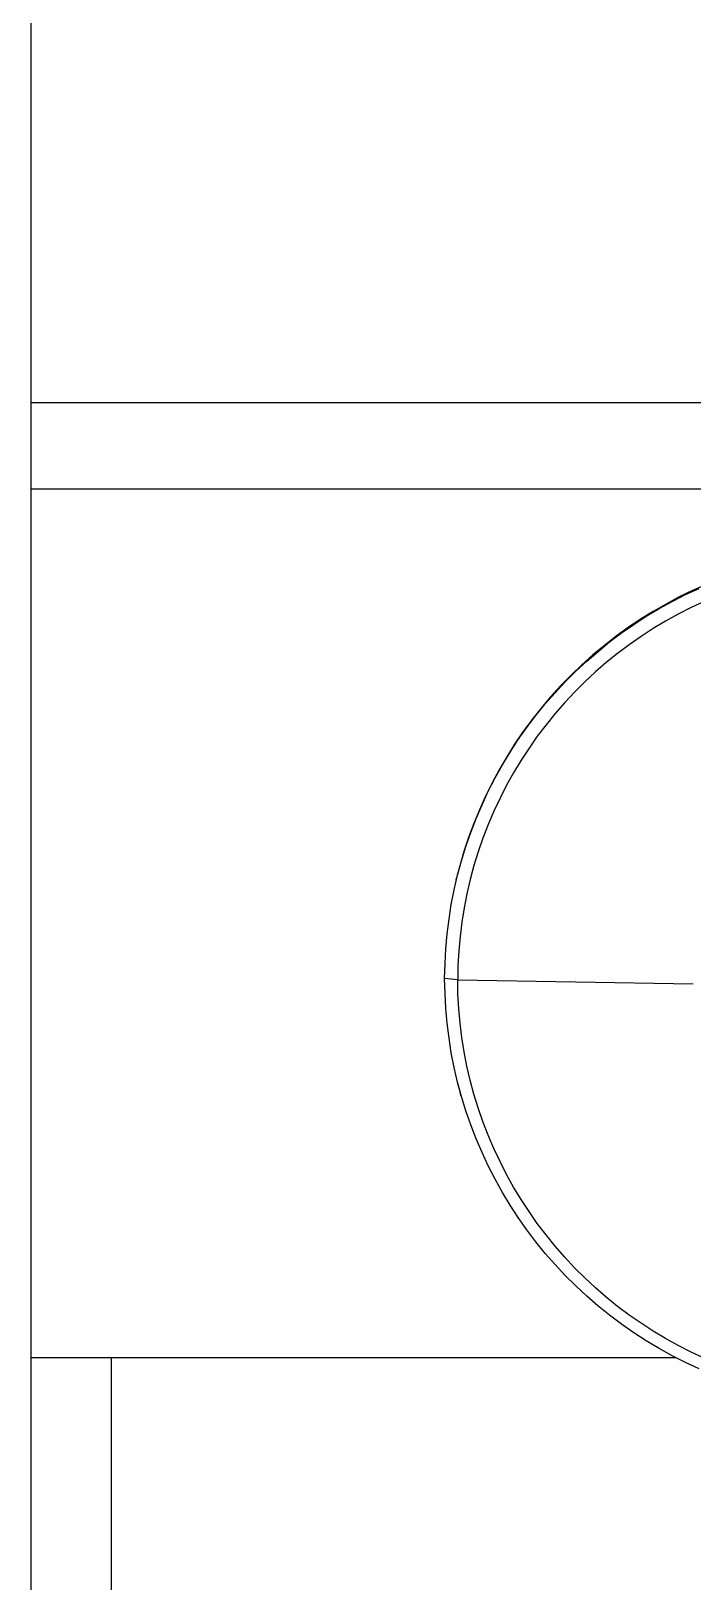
# Model space of a CAD drawing. Header units: millimetres. Extents: x -1283 to 2747, y -259 to 2557.
# Drawn here: x 1803.11 to 1810.07, y 2028.79 to 2045.08 of the extents above; entities that cross this region are included whole.
import ezdxf

# ---------------------------------------------------------------- set-up
doc = ezdxf.new("R2010")
doc.units = ezdxf.units.MM
doc.header["$MEASUREMENT"] = 0
doc.layers.add('Utwórz2D linie widoczne', color=7, linetype='Continuous', true_color=0x000000)

msp = doc.modelspace()

# ---------------------------------------------------------------- linework, layer by layer
at = {"layer": 'Utwórz2D linie widoczne'}
for p, q in [((1803.11, 1346.646), (1803.11, 2055.646)), ((1803.11, 2041.181), (1817.956, 2041.181)), ((1817.956, 2040.271), (1803.11, 2040.271)), ((1810.062, 2039.205), (1809.921, 2039.137)), ((1809.987, 2039.162), (1810.129, 2039.228)), ((1810.205, 2039.268), (1810.062, 2039.205)), ((1809.783, 2039.063), (1809.647, 2038.985)), ((1809.71, 2039.015), (1809.847, 2039.091)), ((1809.921, 2039.137), (1809.783, 2039.063)), ((1809.847, 2039.091), (1809.987, 2039.162)), ((1810.184, 2039.09), (1810.046, 2039.026)), ((1809.514, 2038.903), (1809.384, 2038.816)), ((1809.444, 2038.849), (1809.575, 2038.934)), ((1809.647, 2038.985), (1809.514, 2038.903)), ((1809.575, 2038.934), (1809.71, 2039.015)), ((1809.778, 2038.884), (1809.647, 2038.806)), ((1809.911, 2038.957), (1809.778, 2038.884)), ((1810.046, 2039.026), (1809.911, 2038.957)), ((1809.257, 2038.724), (1809.134, 2038.628)), ((1809.19, 2038.665), (1809.315, 2038.759)), ((1809.384, 2038.816), (1809.257, 2038.724)), ((1809.315, 2038.759), (1809.444, 2038.849)), ((1809.52, 2038.723), (1809.395, 2038.636)), ((1809.647, 2038.806), (1809.52, 2038.723)), ((1808.949, 2038.464), (1809.068, 2038.566)), ((1809.134, 2038.628), (1809.013, 2038.528)), ((1809.068, 2038.566), (1809.19, 2038.665)), ((1809.274, 2038.544), (1809.155, 2038.449)), ((1809.395, 2038.636), (1809.274, 2038.544)), ((1808.897, 2038.424), (1808.784, 2038.315)), ((1808.834, 2038.357), (1808.949, 2038.464)), ((1809.013, 2038.528), (1808.897, 2038.424)), ((1809.155, 2038.449), (1809.04, 2038.349)), ((1808.616, 2038.131), (1808.723, 2038.246)), ((1808.784, 2038.315), (1808.675, 2038.203)), ((1808.723, 2038.246), (1808.834, 2038.357)), ((1808.929, 2038.246), (1808.821, 2038.138)), ((1809.04, 2038.349), (1808.929, 2038.246)), ((1808.57, 2038.087), (1808.469, 2037.968)), ((1808.513, 2038.013), (1808.616, 2038.131)), ((1808.675, 2038.203), (1808.57, 2038.087)), ((1808.821, 2038.138), (1808.718, 2038.027)), ((1808.32, 2037.766), (1808.414, 2037.891)), ((1808.469, 2037.968), (1808.372, 2037.845)), ((1808.414, 2037.891), (1808.513, 2038.013)), ((1808.618, 2037.912), (1808.522, 2037.794)), ((1808.718, 2038.027), (1808.618, 2037.912)), ((1808.23, 2037.638), (1808.32, 2037.766)), ((1808.372, 2037.845), (1808.279, 2037.719)), ((1808.522, 2037.794), (1808.43, 2037.673)), ((1808.191, 2037.59), (1808.108, 2037.457)), ((1808.144, 2037.507), (1808.23, 2037.638)), ((1808.279, 2037.719), (1808.191, 2037.59)), ((1808.43, 2037.673), (1808.343, 2037.549)), ((1808.108, 2037.457), (1808.029, 2037.322)), ((1808.063, 2037.372), (1808.144, 2037.507)), ((1808.26, 2037.421), (1808.181, 2037.291)), ((1808.343, 2037.549), (1808.26, 2037.421)), ((1808.029, 2037.322), (1807.955, 2037.184)), ((1807.987, 2037.235), (1808.063, 2037.372)), ((1808.181, 2037.291), (1808.107, 2037.158)), ((1807.849, 2036.954), (1807.915, 2037.096)), ((1807.955, 2037.184), (1807.885, 2037.044)), ((1807.915, 2037.096), (1807.987, 2037.235)), ((1808.107, 2037.158), (1808.038, 2037.023)), ((1807.787, 2036.809), (1807.849, 2036.954)), ((1807.885, 2037.044), (1807.821, 2036.901)), ((1808.038, 2037.023), (1807.973, 2036.885)), ((1807.762, 2036.757), (1807.707, 2036.61)), ((1807.731, 2036.663), (1807.787, 2036.809)), ((1807.821, 2036.901), (1807.762, 2036.757)), ((1807.973, 2036.885), (1807.914, 2036.745)), ((1807.707, 2036.61), (1807.658, 2036.461)), ((1807.679, 2036.515), (1807.731, 2036.663)), ((1807.859, 2036.603), (1807.809, 2036.46)), ((1807.914, 2036.745), (1807.859, 2036.603)), ((1807.658, 2036.461), (1807.614, 2036.311)), ((1807.633, 2036.365), (1807.679, 2036.515)), ((1807.809, 2036.46), (1807.764, 2036.314)), ((1807.614, 2036.311), (1807.575, 2036.16)), ((1807.592, 2036.214), (1807.633, 2036.365)), ((1807.764, 2036.314), (1807.725, 2036.167)), ((1807.557, 2036.061), (1807.592, 2036.214)), ((1807.725, 2036.167), (1807.69, 2036.019)), ((1807.526, 2035.907), (1807.557, 2036.061)), ((1807.69, 2036.019), (1807.661, 2035.87)), ((1807.502, 2035.752), (1807.526, 2035.907)), ((1807.661, 2035.87), (1807.637, 2035.72)), ((1807.482, 2035.597), (1807.502, 2035.752)), ((1807.637, 2035.72), (1807.618, 2035.569)), ((1807.468, 2035.44), (1807.482, 2035.597)), ((1807.618, 2035.569), (1807.604, 2035.418)), ((1807.456, 2035.127), (1807.46, 2035.284)), ((1807.46, 2035.284), (1807.468, 2035.44)), ((1807.604, 2035.418), (1807.596, 2035.266)), ((1807.593, 2035.114), (1807.456, 2035.127)), ((1807.46, 2034.97), (1807.456, 2035.127)), ((1807.596, 2035.266), (1807.593, 2035.114)), ((1807.468, 2034.814), (1807.46, 2034.97)), ((1807.596, 2034.962), (1807.593, 2035.114)), ((1807.593, 2035.114), (1810.069, 2035.073)), ((1807.604, 2034.81), (1807.596, 2034.962)), ((1807.482, 2034.657), (1807.468, 2034.814)), ((1807.618, 2034.658), (1807.604, 2034.81)), ((1807.502, 2034.502), (1807.482, 2034.657)), ((1807.637, 2034.508), (1807.618, 2034.658)), ((1807.526, 2034.347), (1807.502, 2034.502)), ((1807.661, 2034.357), (1807.637, 2034.508)), ((1807.557, 2034.193), (1807.526, 2034.347)), ((1807.69, 2034.208), (1807.661, 2034.357)), ((1807.592, 2034.04), (1807.557, 2034.193)), ((1807.725, 2034.06), (1807.69, 2034.208)), ((1807.633, 2033.889), (1807.592, 2034.04)), ((1807.601, 2033.997), (1807.592, 2034.034)), ((1807.764, 2033.913), (1807.725, 2034.06)), ((1807.63, 2033.892), (1807.62, 2033.928)), ((1807.679, 2033.739), (1807.633, 2033.889)), ((1807.809, 2033.768), (1807.764, 2033.913)), ((1807.731, 2033.591), (1807.679, 2033.739)), ((1807.859, 2033.624), (1807.809, 2033.768)), ((1807.787, 2033.444), (1807.731, 2033.591)), ((1807.914, 2033.482), (1807.859, 2033.624)), ((1807.849, 2033.3), (1807.787, 2033.444)), ((1807.973, 2033.342), (1807.914, 2033.482)), ((1808.038, 2033.205), (1807.973, 2033.342)), ((1807.915, 2033.158), (1807.849, 2033.3)), ((1808.107, 2033.069), (1808.038, 2033.205)), ((1807.987, 2033.018), (1807.915, 2033.158)), ((1808.063, 2032.881), (1807.987, 2033.018)), ((1808.181, 2032.937), (1808.107, 2033.069)), ((1808.144, 2032.747), (1808.063, 2032.881)), ((1808.26, 2032.806), (1808.181, 2032.937)), ((1808.229, 2032.616), (1808.144, 2032.747)), ((1808.343, 2032.679), (1808.26, 2032.806)), ((1808.43, 2032.554), (1808.343, 2032.679)), ((1808.32, 2032.487), (1808.229, 2032.616)), ((1808.522, 2032.433), (1808.43, 2032.554)), ((1808.414, 2032.362), (1808.32, 2032.487)), ((1808.513, 2032.24), (1808.414, 2032.362)), ((1808.618, 2032.315), (1808.522, 2032.433)), ((1808.616, 2032.122), (1808.513, 2032.24)), ((1808.718, 2032.2), (1808.618, 2032.315)), ((1808.821, 2032.089), (1808.718, 2032.2)), ((1808.723, 2032.008), (1808.616, 2032.122)), ((1808.929, 2031.982), (1808.821, 2032.089)), ((1808.834, 2031.897), (1808.723, 2032.008)), ((1808.949, 2031.79), (1808.834, 2031.897)), ((1809.04, 2031.878), (1808.929, 2031.982)), ((1809.155, 2031.779), (1809.04, 2031.878)), ((1809.067, 2031.687), (1808.949, 2031.79)), ((1809.274, 2031.683), (1809.155, 2031.779)), ((1809.189, 2031.589), (1809.067, 2031.687)), ((1809.315, 2031.494), (1809.189, 2031.589)), ((1809.395, 2031.592), (1809.274, 2031.683)), ((1809.52, 2031.505), (1809.395, 2031.592)), ((1809.443, 2031.405), (1809.315, 2031.494)), ((1809.575, 2031.319), (1809.443, 2031.405)), ((1809.647, 2031.422), (1809.52, 2031.505)), ((1809.778, 2031.344), (1809.647, 2031.422)), ((1809.709, 2031.239), (1809.575, 2031.319)), ((1809.847, 2031.163), (1809.709, 2031.239)), ((1809.911, 2031.27), (1809.778, 2031.344)), ((1810.046, 2031.201), (1809.911, 2031.27)), ((1803.11, 2031.144), (1809.881, 2031.144)), ((1803.956, 1343.382), (1803.956, 2031.144)), ((1809.986, 2031.092), (1809.847, 2031.163)), ((1810.129, 2031.025), (1809.986, 2031.092)), ((1810.184, 2031.137), (1810.046, 2031.201))]:
    msp.add_line(p, q, dxfattribs=at)

doc.saveas('drawing.dxf')
